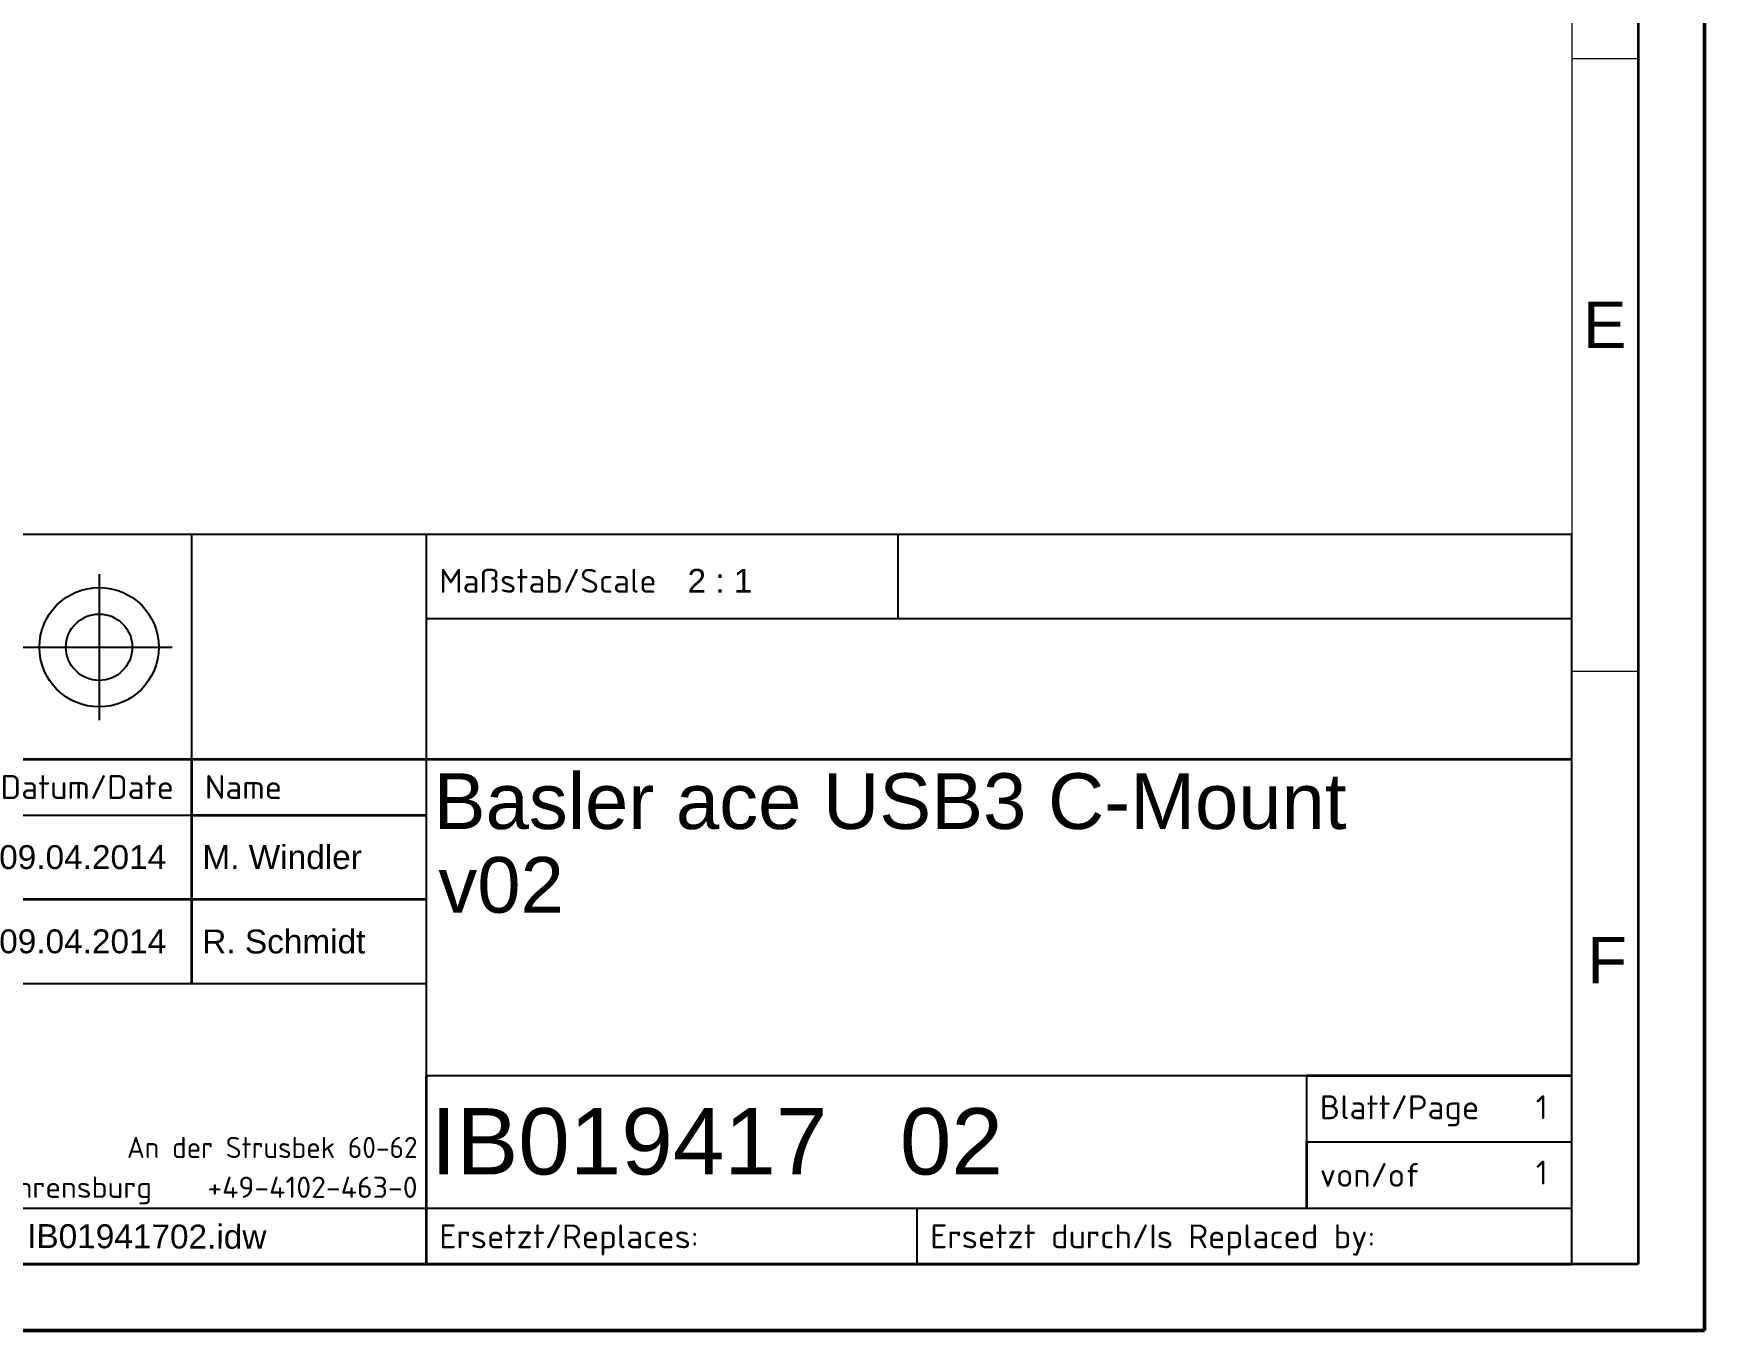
# Model space of a CAD drawing. Header units: millimetres. Extents: x 0 to 210, y 0 to 149.
# Drawn here: x 147 to 210, y 0 to 48.9 of the extents above; entities that cross this region are included whole.
import ezdxf
from ezdxf.enums import TextEntityAlignment as Align

# ---------------------------------------------------------------- set-up
doc = ezdxf.new("R2010")
doc.units = ezdxf.units.MM
doc.header["$LTSCALE"] = 0.5
doc.layers.get('0').update_dxf_attribs({"lineweight": 25})
for name, color, linetype, lineweight in [('001', 7, 'Continuous', 50), ('RAHM2', 7, 'Continuous', 25), ('RAHM3', 7, 'Continuous', 25), ('Rahmen (ISO)', 7, 'Continuous', 70), ('Titel (ISO)', 7, 'Continuous', 35)]:
    doc.layers.add(name, color=color, linetype=linetype, lineweight=lineweight)
doc.layers.add('Symbole(DIN)', color=3, linetype='Continuous', lineweight=25, true_color=0x00ff00)
doc.styles.add('Aktuell-DIN', font='arial.ttf')
doc.styles.add('Notiztext (DIN)', font='isocpeur.ttf')
doc.styles.add('Textstil17', font='isocpeur.ttf', dxfattribs={"width": 1.030042})
doc.styles.add('Textstil19', font='isocpeur.ttf', dxfattribs={"width": 0.963071})
doc.styles.add('Textstil32', font='arial.ttf')
doc.styles.add('Textstil38', font='arial.ttf')
doc.styles.add('Textstil70', font='arial.ttf', dxfattribs={"width": 0.85})
doc.styles.add('Textstil73', font='arial.ttf', dxfattribs={"width": 0.8})
doc.styles.add('Textstil76', font='arial.ttf', dxfattribs={"width": 0.6})
doc.styles.add('Textstil80', font='arial.ttf', dxfattribs={"width": 0.6})
doc.styles.add('Textstil81', font='arial.ttf')
doc.styles.add('Textstil83', font='isocpeur.ttf')
doc.styles.add('Textstil86', font='arial.ttf')
doc.styles.add('Textstil87', font='isocpeur.ttf', dxfattribs={"width": 0.8})
doc.styles.add('Textstil89', font='isocpeur.ttf')

# ---------------------------------------------------------------- blocks, each defined once
blk = doc.blocks.new('Ränder Basler-A3')
at = {"layer": '001'}
for p, q in [((420, 297), (420, 0)), ((420, 0), (0, 0))]:
    blk.add_line(p, q, dxfattribs=at)
at = {"layer": '001', "color": 7, "linetype": 'Continuous', "lineweight": 35}
for p, q in [((415, 292), (415, 5)), ((415, 5), (5, 5))]:
    blk.add_line(p, q, dxfattribs=at)
at = {"layer": '001', "color": 7, "linetype": 'Continuous', "lineweight": 18}
blk.add_line((410, 287), (410, 5), dxfattribs=at)
at = {"layer": 'Rahmen (ISO)', "color": 7, "linetype": 'Continuous', "lineweight": 18}
for p, q in [((415, 95.83), (410, 95.83)), ((415, 49.67), (410, 49.67))]:
    blk.add_line(p, q, dxfattribs=at)
at = {"layer": 'Symbole(DIN)', "color": 250, "true_color": 0x3f3f3f, "char_height": 3.5, "attachment_point": 4, "style": 'Aktuell-DIN'}
for s, insert in [('\\fArial|b0|i0;E', (410.84, 75.79)), ('\\fArial|b0|i0;F', (411.17, 27.91))]:
    blk.add_mtext(s, dxfattribs=dict(at, insert=insert))
blk = doc.blocks.new('Schriftfelder Basler')
for p, q in [((0, 54.99), (-182.88, 54.99)), ((0, 0), (0, 54.99))]:
    blk.add_line(p, q)
at = {"layer": 'RAHM2'}
for p, q in [((-104.03, 54.99), (-104.03, 38.07)), ((-50.8, 54.99), (-50.8, 48.66)), ((-111, 52), (-111, 41)), ((-86.36, 48.66), (0, 48.66)), ((-128.5, 46.5), (-105.5, 46.5)), ((-182.88, 33.84), (-104.03, 33.84)), ((-129.43, 21.15), (-86.36, 21.15)), ((-20, 14.23), (-20, 9.23)), ((-20, 9.23), (0, 9.23)), ((-182.88, 4.23), (0, 4.23))]:
    blk.add_line(p, q, dxfattribs=at)
for radius in [4.5, 2.5]:
    blk.add_circle((-111, 46.5), radius, dxfattribs=at)
at = {"layer": 'RAHM3'}
for p, q in [((-86.36, 54.99), (-86.36, 14.23)), ((-86.36, 14.23), (-20, 14.23)), ((-49.36, 4.23), (-49.36, 0))]:
    blk.add_line(p, q, dxfattribs=at)
at = {"layer": 'Titel (ISO)'}
for p, q in [((-119.43, 38.07), (-104.03, 38.07)), ((-104.03, 38.07), (-104.03, 21.15)), ((-104.03, 38.07), (-86.36, 38.07)), ((-86.36, 38.07), (0, 38.07)), ((-104.03, 33.84), (-86.36, 33.84)), ((-129.43, 27.5), (-86.36, 27.5)), ((-86.36, 14.23), (-86.36, 4.23)), ((-20, 14.23), (0, 14.23)), ((-20, 9.23), (-20, 4.23)), ((-86.36, 4.23), (-86.36, 0)), ((-129.43, 0), (0, 0))]:
    blk.add_line(p, q, dxfattribs=at)
at = {"layer": 'RAHM2', "style": 'Textstil83'}
for s, p in [('Maßstab/Scale', (-85.36, 50.6)), ('Ersetzt/Replaces:', (-85.36, 1.2)), ('Ersetzt durch/Is Replaced by:', (-48.36, 1.2))]:
    blk.add_text(s, height=1.8, dxfattribs=at).set_placement(p)
for s, p in [('Datum/Date', (-118.43, 35.96)), ('Name', (-103.03, 35.96)), ('von/of', (-19, 6.73))]:
    blk.add_text(s, height=1.8, dxfattribs=at).set_placement(p, align=Align.MIDDLE_LEFT)
at = {"layer": 'RAHM2'}
for s, style, width, p, p2 in [('Basler AG          An der Strusbek 60-62', 'Textstil19', 0.963346, (-128, 8), (-87, 8)), ('D-22926 Ahrensburg    +49-4102-463-0', 'Textstil17', 1.029117, (-128, 5), (-87, 5))]:
    blk.add_text(s, height=1.6, dxfattribs=dict(at, style=style, width=width)).set_placement(p, p2, align=Align.FIT)
at = {"layer": 'Titel (ISO)', "style": 'Textstil83'}
blk.add_text('Blatt/Page', height=1.8, dxfattribs=at).set_placement((-19, 12.73), align=Align.TOP_LEFT)
at = {"layer": 'Titel (ISO)', "insert": (-116.43, 1.2), "char_height": 1.8, "width": 25.0175, "attachment_point": 7, "rotation": 359.8098, "style": 'Notiztext (DIN)'}
blk.add_mtext('\\fArial|b0|i0;\\H1.8000;IB01941702.idw', dxfattribs=at)
at = {"layer": 'Titel (ISO)'}
for tag, p, height, style in [('FirstViewScale_001', (-66.65, 50.6), 1.8, 'Textstil86'), ('SPI_Zeichnungsname_001', (-85.79, 32.8), 4.2, 'Textstil81'), ('SPI_Anlagedatum_001', (-118.53, 29.78), 1.8, 'Textstil86'), ('SPI_Anleger_001', (-103.22, 29.78), 1.8, 'Textstil86'), ('SPI_Zeichnungsname_002', (-85.43, 26.49), 4.2, 'Textstil81'), ('SPI_Pruefdatum_001', (-118.53, 23.43), 1.8, 'Textstil86'), ('SPI_Pruefer_001', (-103.23, 23.42), 1.8, 'Textstil86'), ('Blattnummer_001', (-2.72, 10.94), 1.79, 'Textstil89'), ('SPI_Zeichnungsnr_001', (-86.01, 6.76), 5, 'Textstil32'), ('SPI_Version_001', (-50.65, 6.76), 5, 'Textstil32'), ('Anzahl_Blätter_001', (-2.72, 6.01), 1.8, 'Textstil83'), ('1SPI_Revision_001', (-181.72, 4.76), 2, 'Textstil38')]:
    blk.add_attdef(tag, p, '', height=height, dxfattribs=dict(at, style=style))
at = {"layer": 'Titel (ISO)', "style": 'Textstil83'}
for tag, p in [('SPI_Halbzeug1', (-85.36, 47.66)), ('SPI_Werkstoff', (-43.36, 47.66))]:
    blk.add_attdef(tag, text='', height=1.8, dxfattribs=at).set_placement(p, align=Align.TOP_LEFT)
at = {"layer": 'Titel (ISO)'}
for tag, height, style, width, p in [('SPI_Halbzeug2', 1.8, 'Textstil87', 0.8, (-85.36, 39.07)), ('8SPI_Pruefdatum', 2, 'Textstil73', 0.8, (-150.38, 34.34)), ('8SPI_Pruefer', 2, 'Textstil76', 0.6, (-136.78, 34.34)), ('8SPI_Aenderung', 1.5, 'Textstil80', 0.6, (-176.98, 34.34)), ('7SPI_Pruefdatum', 2, 'Textstil73', 0.8, (-150.38, 30.11)), ('7SPI_Pruefer', 2, 'Textstil76', 0.6, (-136.78, 30.11)), ('7SPI_Aenderung', 1.5, 'Textstil80', 0.6, (-176.98, 30.11)), ('6SPI_Aenderung', 1.5, 'Textstil80', 0.6, (-176.98, 25.88)), ('6SPI_Pruefdatum', 2, 'Textstil73', 0.8, (-150.38, 25.88)), ('6SPI_Pruefer', 2, 'Textstil76', 0.6, (-136.78, 25.88)), ('5SPI_Pruefdatum', 2, 'Textstil73', 0.8, (-150.38, 21.65)), ('5SPI_Pruefer', 2, 'Textstil76', 0.6, (-136.78, 21.65)), ('5SPI_Aenderung', 1.5, 'Textstil80', 0.6, (-176.98, 21.65)), ('4SPI_Aenderung', 1.5, 'Textstil80', 0.6, (-176.98, 17.42)), ('4SPI_Pruefdatum', 2, 'Textstil73', 0.8, (-150.38, 17.42)), ('4SPI_Pruefer', 2, 'Textstil76', 0.6, (-136.78, 17.42)), ('3SPI_Aenderung', 1.5, 'Textstil80', 0.6, (-176.98, 13.19)), ('3SPI_Pruefdatum', 2, 'Textstil70', 0.85, (-150.38, 13.19)), ('3SPI_Pruefer', 2, 'Textstil76', 0.6, (-136.78, 13.19)), ('2SPI_Pruefdatum', 2, 'Textstil73', 0.8, (-150.38, 8.96)), ('2SPI_Pruefer', 2, 'Textstil76', 0.6, (-136.78, 8.96)), ('2SPI_Aenderung', 1.5, 'Textstil80', 0.6, (-176.98, 8.96))]:
    blk.add_attdef(tag, text='', height=height, dxfattribs=dict(at, style=style, width=width)).set_placement(p, align=Align.BOTTOM_LEFT)
at = {"layer": 'Titel (ISO)', "style": 'Textstil38'}
for tag, p in [('8SPI_Revision', (-180.18, 34.34)), ('7SPI_Revision', (-180.18, 30.11)), ('6SPI_Revision', (-180.18, 25.88)), ('5SPI_Revision', (-180.18, 21.65)), ('4SPI_Revision', (-180.18, 17.42)), ('3SPI_Revision', (-180.18, 13.19)), ('2SPI_Revision', (-180.18, 8.96))]:
    blk.add_attdef(tag, text='', height=2, dxfattribs=at).set_placement(p, align=Align.BOTTOM_CENTER)
at = {"layer": 'Titel (ISO)'}
for tag, height, style, p in [('SPI_Unterbenennung', 3.5, 'Notiztext (DIN)', (-85.36, 15.23)), ('SPI_Ersatz_fuer', 1.8, 'Textstil86', (-64.86, 1.2)), ('SPI_Ersetzt_durch', 1.8, 'Textstil86', (-14.36, 1.2))]:
    blk.add_attdef(tag, text='', height=height, dxfattribs=dict(at, style=style)).set_placement(p, align=Align.BOTTOM_LEFT)
for tag, p, height, style, width in [('1SPI_Aenderung_001', (-177.02, 5.17), 1.5, 'Textstil80', 0.6), ('1SPI_Pruefdatum_001', (-150.47, 4.76), 2, 'Textstil73', 0.8), ('1SPI_Pruefer_001', (-136.9, 4.76), 2, 'Textstil76', 0.6)]:
    blk.add_attdef(tag, p, '', height=height, dxfattribs=dict(at, style=style, width=width))

msp = doc.modelspace()

# ---------------------------------------------------------------- block references
at = {"xscale": 0.5, "yscale": 0.5, "zscale": 0.5}
msp.add_blockref('Ränder Basler-A3', (0, 0), dxfattribs=at)
ref = msp.add_blockref('Schriftfelder Basler', (205, 2.5), dxfattribs=dict(xscale=0.5, yscale=0.5, zscale=0.5))
ref.add_attrib('SPI_Zeichnungsname_001', 'Basler ace USB3 C-Mount', (162.105, 18.899), dxfattribs={"layer": 'Titel (ISO)', "height": 2.1, "style": 'Textstil81'})
ref.add_attrib('SPI_Zeichnungsnr_001', 'IB019417', (161.994, 5.881), dxfattribs={"layer": 'Titel (ISO)', "height": 2.5, "style": 'Textstil32'})
ref.add_attrib('FirstViewScale_001', '2 : 1', (171.673, 27.801), dxfattribs={"layer": 'Titel (ISO)', "height": 0.9, "style": 'Textstil86'})
ref.add_attrib('SPI_Anlagedatum_001', '09.04.2014', (145.733, 17.39), dxfattribs={"layer": 'Titel (ISO)', "height": 0.9, "style": 'Textstil86'})
ref.add_attrib('SPI_Anleger_001', 'M. Windler', (153.392, 17.391), dxfattribs={"layer": 'Titel (ISO)', "height": 0.9, "style": 'Textstil86'})
ref.add_attrib('SPI_Pruefdatum_001', '09.04.2014', (145.733, 14.217), dxfattribs={"layer": 'Titel (ISO)', "height": 0.9, "style": 'Textstil86'})
ref.add_attrib('SPI_Pruefer_001', 'R. Schmidt', (153.386, 14.211), dxfattribs={"layer": 'Titel (ISO)', "height": 0.9, "style": 'Textstil86'})
ref.add_attrib('SPI_Version_001', '02', (179.675, 5.881), dxfattribs={"layer": 'Titel (ISO)', "height": 2.5, "style": 'Textstil32'})
ref.add_attrib('Anzahl_Blätter_001', '1', (203.64, 5.503), dxfattribs={"layer": 'Titel (ISO)', "height": 0.9, "style": 'Textstil83'})
ref.add_attrib('Blattnummer_001', '1', (203.641, 7.968), dxfattribs={"layer": 'Titel (ISO)', "height": 0.897, "style": 'Textstil89'})
ref.add_attrib('SPI_Zeichnungsname_002', 'v02', (162.283, 15.744), dxfattribs={"layer": 'Titel (ISO)', "height": 2.1, "style": 'Textstil81'})

doc.saveas('drawing.dxf')
